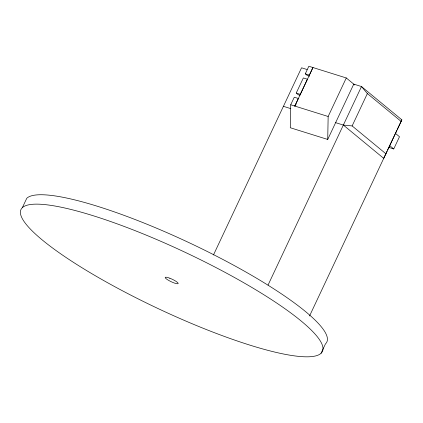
<?xml version="1.0" encoding="UTF-8"?>
<svg xmlns="http://www.w3.org/2000/svg" width="423" height="423" viewBox="0 0 423 423"><rect width="100%" height="100%" fill="white"/><g stroke="black" fill="none" stroke-linecap="round" stroke-linejoin="round"><path stroke-width="0.63" d="M296.089 104.693L294.82 106.067L298.352 98.49L294.276 97.216L290.717 104.782L290.289 127.746L327.725 139.453L353.76 84.124L361.48 86.535L401.85 119.825L383.719 158.361L343.349 125.065L335.629 122.654M327.725 139.453L328.153 116.489L346.284 77.959L308.848 66.252L305.29 73.819L307.251 75.437L309.583 76.166M22.34 207.677L26.765 198.281A166.577 31.212 25.2 0 1 200.386 248.095A166.577 31.212 25.2 0 1 325.467 343.883L321.046 353.279A166.577 31.212 25.2 0 1 76.003 263.984A166.577 31.212 25.2 0 1 118.033 224.174A166.577 31.212 25.2 0 1 321.046 353.279M213.462 254.984L301.546 67.796L307.087 69.531M296.222 93.081L303.344 77.954L307.426 79.228L300.298 94.355L296.222 93.081L298.183 94.699L299.933 95.249M294.82 106.067L312.951 67.537L309.372 75.093L305.29 73.819M268.055 285.07L361.48 86.535L367.365 93.562L401.274 121.528M343.349 125.065L352.132 125.932L367.365 93.562M309.551 315.97L387.066 151.244M387.621 150.059L396.827 130.496M397.387 129.311L401.85 119.825M388.97 147.458L393.744 148.954L399.492 136.735L395.505 133.446M290.717 104.782L328.153 116.489M283.415 106.326L290.802 108.637M346.284 77.959L354.77 84.954M389.757 145.665L393.744 148.954M352.132 125.932L386.046 153.898M169.866 278.244L168.814 277.863A7.138 1.338 25.2 0 0 165.224 277.472L165.25 277.742A7.138 1.338 25.2 0 0 173.52 282.717L174.572 283.098A7.138 1.338 25.2 0 0 178.168 283.489L178.136 283.22A7.138 1.338 25.2 0 0 169.866 278.244"/></g></svg>
